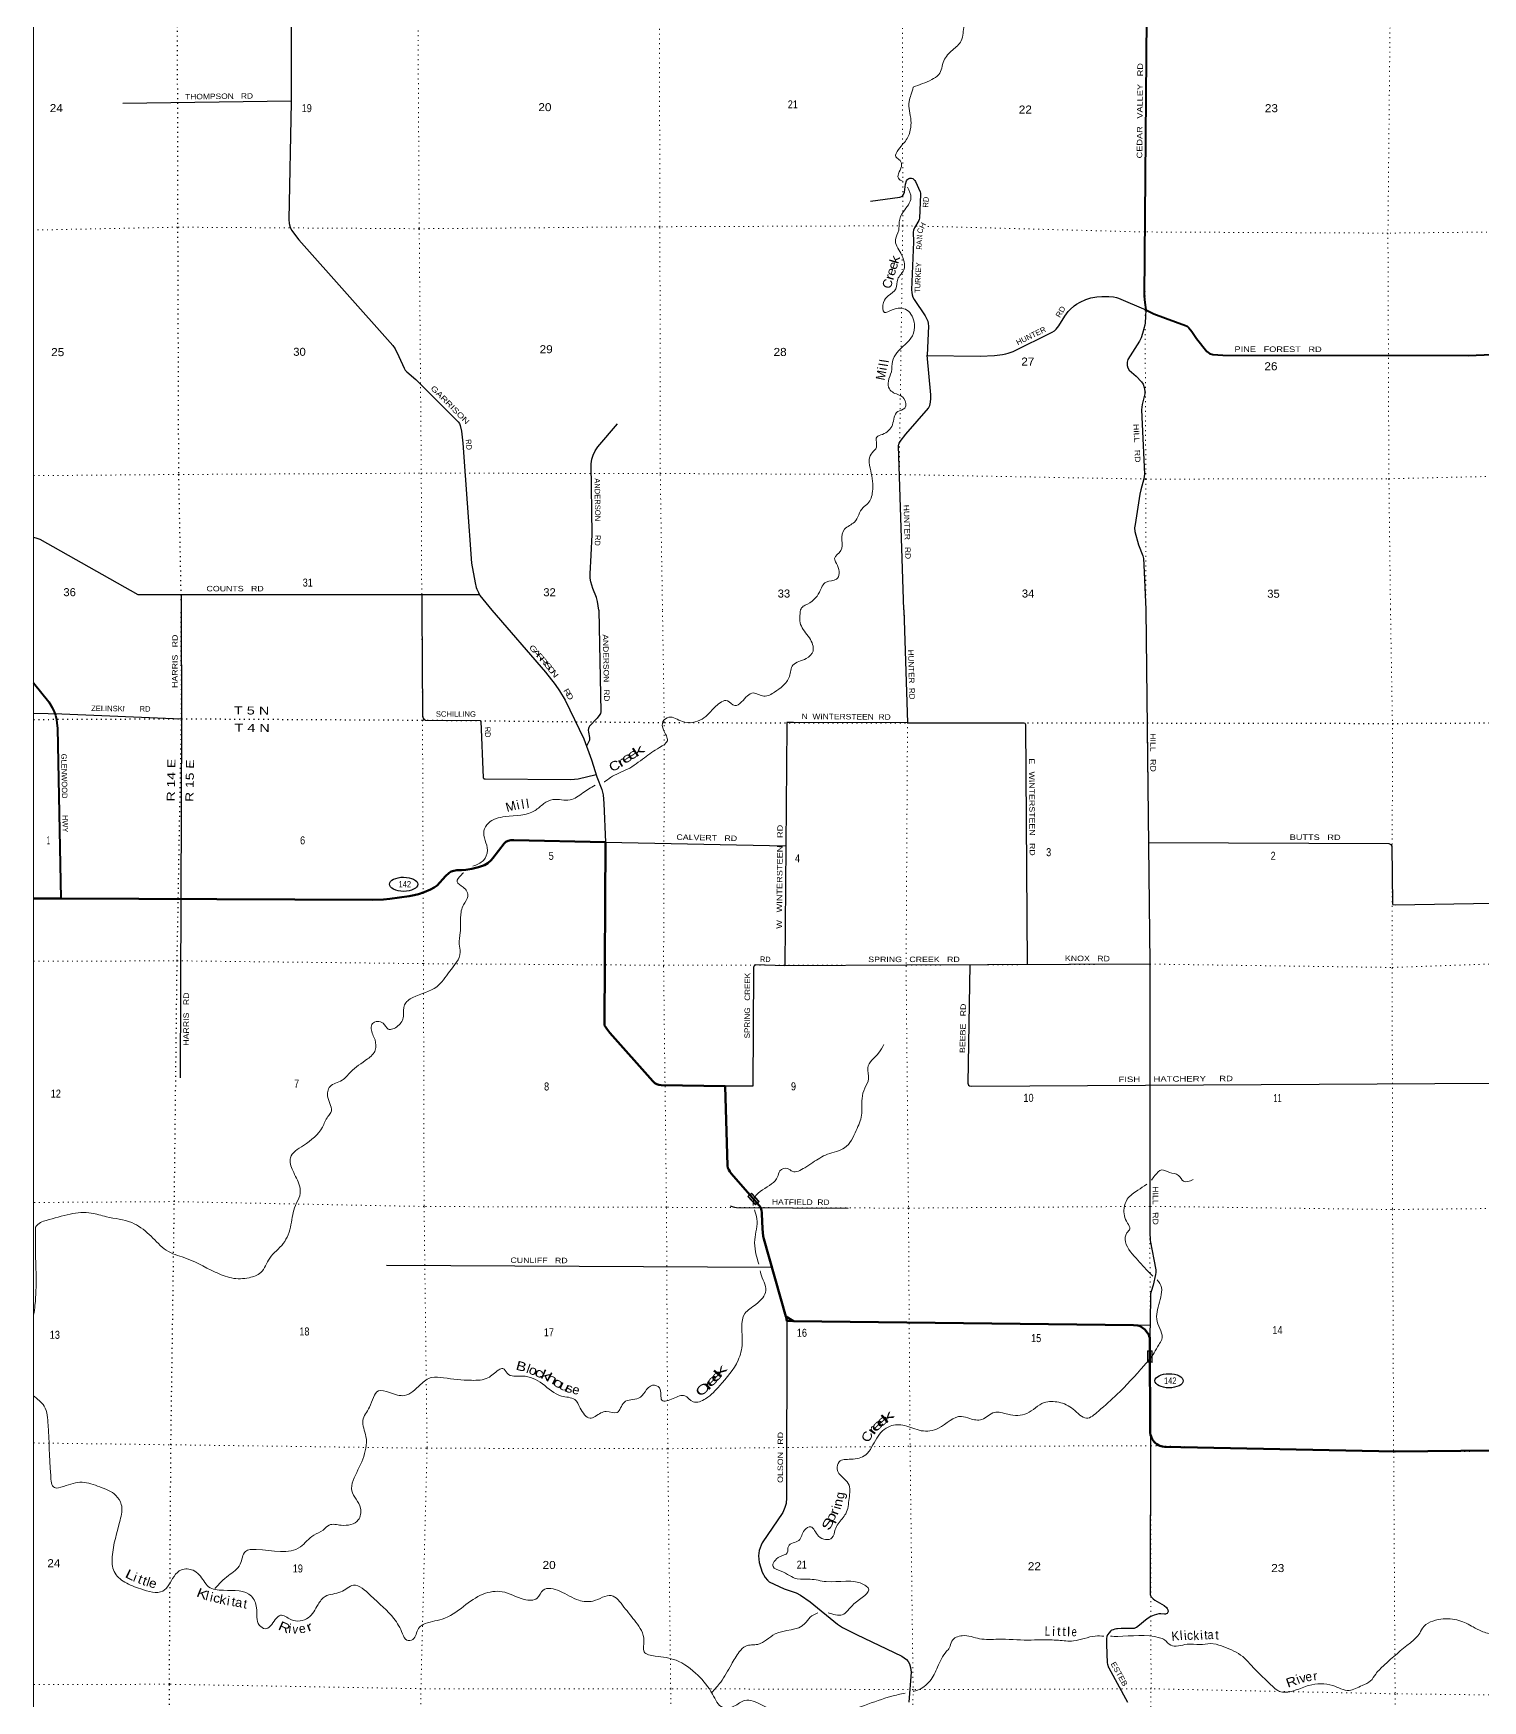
# Model space of a CAD drawing. Header units: feet. Extents: x -199 to 255675, y -686157 to -547785.
# Drawn here: x -6 to 31686, y -618702 to -582243 of the extents above; entities that cross this region are included whole.
import ezdxf
from ezdxf.enums import TextEntityAlignment as Align

# ---------------------------------------------------------------- set-up
doc = ezdxf.new("R2010")
doc.units = ezdxf.units.FT
doc.header["$LTSCALE"] = 70
doc.linetypes.add('DOTTED', pattern=[1.5, 0.3, -1.2])
for name, color, linetype, lineweight in [('17', 7, 'Continuous', 25), ('23', 7, 'Continuous', 70), ('26', 7, 'Continuous', 40), ('29', 7, 'Continuous', 25), ('39', 7, 'Continuous', 13), ('4', 7, 'Continuous', 13), ('59', 7, 'Continuous', 13), ('6', 7, 'DOTTED', 25), ('7', 7, 'DOTTED', 13)]:
    doc.layers.add(name, color=color, linetype=linetype, lineweight=lineweight)
for name, color, linetype in [('27', 7, 'Continuous'), ('30', 7, 'Continuous'), ('41', 7, 'Continuous')]:
    doc.layers.add(name, color=color, linetype=linetype)

msp = doc.modelspace()

# ---------------------------------------------------------------- linework, layer by layer
at = {"layer": '17'}
for centre in [(8091.08, -600849.64), (24828.94, -611706.62)]:
    msp.add_ellipse(centre, major_axis=(309.24, -1), ratio=0.500121, dxfattribs=at)
at = {"layer": '23'}
for p, q in [((0, -601159.29), (591.39, -601161.99)), ((16452.19, -610300.97), (16613.27, -610402.4))]:
    msp.add_line(p, q, dxfattribs=at)
for points in [[(591.39, -601161.99), (7420.23, -601193.12), (7653.46, -601182.74), (7787.2, -601169.84), (8210.36, -601110.58), (8318.06, -601090.07), (8415.76, -601065.63), (8540.95, -601019.8), (8679.76, -600961.15), (8757.73, -600923.05), (8824.25, -600875.21), (9006.99, -600675.01), (9086.46, -600600.23), (9132.27, -600570.69), (9185.61, -600553.03), (9253.38, -600543.2), (9358.07, -600539.37), (9447.77, -600532), (9580.08, -600511.63), (9727.1, -600473.97), (9855.89, -600431.17), (9896.6, -600410.81), (9929.17, -600390.44), (10004.48, -600323.23), (10041.12, -600280.45), (10289.23, -599959.66), (10326.1, -599921.98), (10375.53, -599897.66), (10433.98, -599885.32), (10503.88, -599881.89), (12506.94, -599926.36)], [(12506.94, -599926.36), (12483.52, -603892.1), (12485.8, -603934.42), (12502.08, -603964.97), (12533.49, -604008.56), (12601.54, -604100.98), (13542.52, -605156.15), (13586, -605198.24), (13628.64, -605224.54), (13673.53, -605238.98), (13722.86, -605244.81), (15120.4, -605265.89), (15176.19, -607009.2), (15182.88, -607052.73), (15199.16, -607093.46), (15223.59, -607134.2), (15254.16, -607177.87), (15870.78, -607879.29), (15887.04, -607903.17), (15900.4, -607927.52), (15910.74, -607952.57), (15918.77, -607983.7), (15923.58, -608027.68), (15926.69, -608055.94), (15938.27, -608386.95), (15954.1, -608541.44), (15967.58, -608601.69), (16452.19, -610300.97)], [(16452.19, -610300.97), (16456.99, -610317.81), (16471.88, -610398.63), (16613.27, -610402.4)], [(16613.27, -610402.4), (24048.14, -610488.75), (24144.38, -610494.97), (24199.79, -610513.7), (24248.65, -610546.29), (24295.46, -610589.06), (24352.46, -610654.24), (24385.03, -610703.12), (24397.24, -610729.6), (24406.68, -610768.35), (24408.6, -610830.54), (24417.91, -612844.55), (24423.58, -612890.48)], [(24423.58, -612890.48), (24434.43, -612927.05), (24441.27, -612947.61), (24459.33, -612981.27), (24504.11, -613040.33), (24528.35, -613066.07), (24559.07, -613091.25), (24598.79, -613115.01), (24630.06, -613129.86), (24657.49, -613139.49), (24685.28, -613146.25), (24730.29, -613152.14), (29769.54, -613255.25), (31922.49, -613234.16)]]:
    msp.add_lwpolyline(points, dxfattribs=at)
at = {"layer": '26'}
for points in [[(22448.97, -575611.82), (22433.07, -575687.98), (22432.44, -575699.97), (22433.95, -575712.29), (22437.19, -575720.3), (22443.46, -575733.06), (22457.51, -575749.28), (22472.35, -575760.59), (22487.77, -575768.75), (22510.9, -575777.18), (22526.24, -575781.29), (22545.49, -575784.1), (22588.31, -575785.96), (24385.9, -575800.37), (24286.19, -587990.72), (24296.71, -588125.14), (24318.93, -588289.77)], [(24320.93, -588289.79), (24493.62, -588373.85), (24749.79, -588473.06), (25190.96, -588630.42), (25226.2, -588648.63), (25260.7, -588683.14), (25325.78, -588762.24), (25430.31, -588913.77), (25651.58, -589200.92), (25710.47, -589243.38), (25789.16, -589264.63), (26007.48, -589277.13), (31376.25, -589288), (31889.51, -589262.57)], [(0, -596446.77), (333.06, -596862.06), (404.5, -596981.32), (450.54, -597080.19), (478.85, -597153.62), (498.42, -597247.6), (510.16, -597329.83), (522.73, -597434.91), (591.39, -601161.99)]]:
    msp.add_lwpolyline(points, dxfattribs=at)
at = {"layer": '29'}
for p, q in [((5634.01, -583726.01), (1953.35, -583774.97)), ((3226.67, -594514.55), (3225.78, -594856.43)), ((8490.57, -594514.72), (8487.67, -594855.1)), ((12506.94, -599926.36), (16449.09, -600011.97)), ((16145.88, -609226.89), (7717.5, -609188.55)), ((24412.21, -610492.57), (24144.38, -610494.97))]:
    msp.add_line(p, q, dxfattribs=at)
for points in [[(5624.96, -576245.54), (5634.04, -583749.5), (5578.12, -586313.35), (5586.05, -586397.28), (5609.96, -586477.98), (5640.65, -586546.77), (5797.71, -586755.86), (7858.3, -589066.88), (7905.3, -589138.5), (7987.38, -589307.96), (8101.66, -589563.34), (8128.2, -589608.47), (8158.87, -589644.7), (8357.92, -589811.78), (9283.22, -590737.12), (9310.35, -590771.46), (9330.25, -590816.59), (9358.04, -590938.44), (9382.92, -591203.74), (9575.49, -593824.94), (9655.02, -594255.7), (9679.18, -594358.64), (9694.44, -594398.48), (9726.28, -594470.17), (9760.16, -594532.75), (10017.37, -594854.49)], [(18302.41, -585912.93), (18939.83, -585823.46), (18965.89, -585818.26), (18977.83, -585811.62), (18989.77, -585803.65), (19007.02, -585787.72), (19024.27, -585765.15), (19041.77, -585717.45), (19065.3, -585543.8), (19087.95, -585465.12), (19102.55, -585443.88), (19115.82, -585430.6), (19137.04, -585417.32), (19159.14, -585409.88), (19179.5, -585406.7), (19195.42, -585409.36), (19223.28, -585419.98), (19249.82, -585438.56), (19267.58, -585457.48), (19284.32, -585481.05), (19384.65, -585706.57), (19394.44, -585737.27), (19396.42, -585767.81), (19370.38, -586281.23), (19367.23, -586314.77), (19359.27, -586336.01), (19263.74, -586495.33), (19242.85, -586544.93), (19234.56, -586590.91), (19241.63, -586800.32), (19196.74, -587849.92), (19202.71, -587907.87), (19210.67, -587958.32), (19229.25, -588011.42), (19253.55, -588063.26), (19497.29, -588419.76), (19526.44, -588476.08), (19550.33, -588537.15), (19563.59, -588590.25), (19566.17, -588647.04), (19541.93, -589281.87)], [(19028.2, -594848.85), (18910.57, -591265.19), (18919.65, -591227.86), (18928.3, -591207.1), (18949.72, -591169.41), (19069.76, -591008.41), (19565.12, -590438.74), (19584.51, -590406.87), (19596.61, -590379.18), (19610.68, -590306.96), (19619.09, -590226.92), (19618.43, -590150.7), (19541.93, -589281.87), (19539.88, -589285.86), (20700.14, -589301.04), (21010.22, -589284.82), (21185.53, -589266.46), (21257.49, -589251.94), (21312.82, -589238.1), (21354.32, -589224.26), (21416.79, -589196.92), (22273.24, -588777.68), (22323.52, -588745.85), (22356.37, -588714.71), (22389.22, -588678.37), (22421.11, -588637.04), (22547.67, -588430.01), (22623.53, -588326.27), (22665.03, -588281.28), (22752.66, -588199.81), (22803.36, -588167.09), (22882.9, -588122.1), (23006.7, -588064.39), (23121.53, -588028.67), (23245.86, -588004.96), (23356.69, -587994.06), (23514.05, -587997.52), (23610.88, -588004.45), (23680.05, -588018.29), (23722.52, -588034.43), (24318.93, -588289.77), (24320.93, -588289.79)], [(24320.93, -588289.79), (24302.77, -588579.59), (24284.19, -588675.17), (24249.12, -588804.32), (24215.2, -588903.52), (24179.46, -588974.09), (23928.03, -589377.79), (23910.04, -589434.55), (23910.04, -589503.59), (23925.96, -589559.35), (23956.81, -589607.16), (24109.62, -589740.44), (24226.3, -589859.84), (24258.99, -589912.49), (24282.88, -589989.49), (24296.14, -590063.84), (24297.48, -590124.91), (24293.39, -590154.96), (24239.1, -590358.56), (24232.46, -590416.98), (24228.2, -590474.36), (24289.53, -591882.65), (24276.95, -591980.62), (24209.92, -592225.17), (24189.76, -592320.04), (24083.88, -592981.9), (24075.92, -593058.9), (24081.97, -593132.37), (24157.07, -593425.47), (24256.08, -593668.63), (24270.95, -593725.36), (24274.73, -593862.11), (24321.85, -594843.9)], [(12358.41, -594853.36), (12333.41, -594665.65), (12311.57, -594579.04), (12229.31, -594382.55), (12184.2, -594233.86), (12170.93, -594156.86), (12167.11, -594061.54), (12189.91, -593650.47), (12214.6, -593201.48), (12191.79, -591657.25), (12206.76, -591552.09), (12233.31, -591465.6), (12281.06, -591368.88), (12337.04, -591287.75), (12764.63, -590783.83)], [(0, -593258.87), (69.99, -593278.01), (138.98, -593304.56), (2278.18, -594514.52), (9750.42, -594514.76)], [(3225.78, -594856.43), (3233.5, -597230.87), (3201.72, -605084.42)], [(8487.67, -594855.1), (8502.61, -597144.51), (8509.46, -597203.9), (8516.89, -597219.31), (8530.01, -597235.87), (8546, -597249), (8566.54, -597258.71), (9765.15, -597267.85), (9781.13, -597283.84), (9830.76, -598519.28), (9835.74, -598531.25), (9840.61, -598537.05), (9849.7, -598541.22), (9871.62, -598546.2), (11730.57, -598560.31), (11830.87, -598554.18), (11911.19, -598542.16), (12299.55, -598448.6)], [(10017.37, -594854.49), (11195.66, -596208.46), (11403.35, -596482.04), (11503.01, -596621.64), (11621.76, -596820.38), (12033.51, -597671.12), (12201.46, -598130.63), (12316.59, -598503.86), (12424.97, -598776.75), (12457.72, -598895.23), (12471.33, -599081.78), (12506.94, -599926.36)], [(12358.41, -594853.36), (12402.81, -597076.92), (12393.95, -597114.25), (12381.99, -597140.18), (12323.46, -597215.43), (12158.75, -597393.46), (12140.82, -597421.38), (12130.31, -597446.31), (12128.86, -597481.21), (12132.89, -597526.58), (12156.76, -597642.76), (12156.76, -597668.68), (12152.17, -597695.15), (12090.72, -597827.66)], [(19028.2, -594848.85), (19109.33, -597321.36), (16614.1, -597311.41), (16474, -597311.22), (16470.25, -597381.88), (16428.02, -602631.86), (15787.27, -602614.38), (15766.65, -602622.07), (15749.38, -602646.65), (15743.17, -602669.06), (15739.88, -602734.95), (15728.49, -605262.32), (15120.4, -605265.89)], [(24321.85, -594843.9), (24409.87, -602571.62), (24405.3, -607877.47), (24405.3, -608270.33), (24405.3, -608457.62), (24418.49, -608637.41), (24537.25, -609280), (24537.25, -609339.83), (24534.24, -609379.91), (24479.71, -609618.76), (24438.48, -609751.23), (24425.63, -609802.53), (24419.55, -609911.79), (24408.7, -610769.82)], [(0, -597107.96), (319.22, -597114.29), (618.52, -597124.19), (3233.5, -597230.87)], [(19109.33, -597321.36), (21623.32, -597318.27), (21655.29, -597318.27), (21678.12, -597329.69), (21691, -597357.55), (21726.79, -602612.07)], [(24379.84, -599935.52), (29637.72, -599958.24), (29675.58, -599982.17), (29697.52, -600018.07), (29715.44, -601274.53), (29725.42, -601290.49), (29773.26, -601298.46), (31915.73, -601265.57)], [(24408.93, -602595.65), (19089.03, -602621.84), (16428.02, -602631.86)], [(20474.97, -602615.02), (20425.36, -605199.49), (20441.98, -605243.48), (20465.23, -605255.33), (20513.06, -605263.31), (31911.43, -605198.69)], [(15234.61, -607878.94), (15293.74, -607904.22), (15373.44, -607915.01), (17811.62, -607932.01)], [(16471.88, -610398.63), (16465, -614269.99), (16452.47, -614388.63), (16429.12, -614481.4), (16381.59, -614587.34), (15932.82, -615251.24), (15910.89, -615303.09), (15865.36, -615418.42), (15851.1, -615538.43), (15863.19, -615677.31), (15933.02, -615894.02), (15996.6, -616009.12), (16044.44, -616068.95), (16087.16, -616106.69), (16413.55, -616253.05), (16674.28, -616344.18), (16770.02, -616393.37), (16979.92, -616539.79), (17581.18, -617026.26), (17686.83, -617101.41), (17995.21, -617257.81), (18988.37, -617732.28), (19084.04, -617800.09), (19123.9, -617847.96), (19151.81, -617895.82), (19175.72, -617975.6), (19185.98, -618082.13), (19137.86, -618737.46)], [(24423.58, -612890.48), (24419.11, -616380.72), (24422.22, -616402.89), (24428.09, -616417.58), (24435.92, -616432.26), (24449.55, -616446.78), (24479.95, -616475.33), (24518, -616502.64), (24723.09, -616624.09), (24770.52, -616663.3), (24790.09, -616689.73), (24799.77, -616716.02), (24806.73, -616752.39), (24804.78, -616770.01), (24796.15, -616784.24), (24784.23, -616795.47), (24768.58, -616803.3), (24751.95, -616807.21), (24728.17, -616808.61), (24647.97, -616800.95), (24629.65, -616801.34), (24602.25, -616806.23), (24503.89, -616833.68), (24432.02, -616863.01), (24414.89, -616870.36), (24385.05, -616887.49), (24350.05, -616910.59), (24144.65, -617080.01), (24116.98, -617099.93), (24095.46, -617111.68), (24066.11, -617121.47), (24034.7, -617124.63), (23780.21, -617121.75), (23702.16, -617129.32), (23677.7, -617133.23), (23642.48, -617140.09), (23604.32, -617150.85), (23578.06, -617160.76), (23562.25, -617169.46), (23546.6, -617183.16), (23516.28, -617219.21), (23484.96, -617264.42), (23470.28, -617297.7), (23460.89, -617341.82), (23457.65, -617474.23), (23473.98, -617871.33), (23479.1, -617900.76), (23486.92, -617927.19), (23497.68, -617959.5), (23508.69, -617983.51), (23919.8, -618733.9)]]:
    msp.add_lwpolyline(points, dxfattribs=at)
at = {"layer": '39'}
msp.add_line((25735.9, -617451.81), (25861.48, -617465.52), dxfattribs=at)
for points in [[(22276.51, -574232.45), (22268.63, -574251.62), (22101.03, -574601.19), (22033.97, -574994.6), (22063.27, -575375.67), (22039.67, -575536.24), (21947.79, -575697.01), (21990.81, -575969.71), (21783.18, -576363.54), (21742.25, -576760.88), (21821.06, -576921.13), (21952.37, -577171.49), (22159.06, -577766.68), (22190.33, -578137.72), (22126.82, -578380.65), (22117.89, -578735.77), (22141.02, -579070.72), (21980.94, -579255.77), (22026.06, -579560.56), (21926.07, -579695.28), (21862.69, -579976.33), (21823.2, -580195.12), (21589.21, -580506.78), (21368.99, -580724.11), (21066.5, -580965.77), (20864.45, -581215.14), (20694.25, -581374.15), (20622.65, -581599.05), (20498.96, -581862.23), (20357.04, -582073.31), (20283.77, -582406.55), (20093.62, -582607.74), (19903.57, -582843.03), (19792.05, -583144.29), (19637.76, -583253.09), (19236.64, -583418.82)], [(19236.64, -583418.82), (19184.96, -583591.5), (19143.22, -583730.05), (19184.68, -584149.21), (19101.55, -584538.65), (18913.53, -584779.96), (18853.79, -584942.63), (18922.24, -584998.6), (18978.82, -585110.77), (18909.46, -585409.89), (19014.63, -585484.66)], [(19107.43, -585603.8), (19183.9, -585836.36), (19022.19, -586141.78), (18926.49, -586364.75), (18917.02, -586549.35), (18845.35, -586752.18), (18960.75, -587052.75), (19028.15, -587413.65), (18896.24, -587618.67), (18854.72, -587829.44), (18688.51, -587980.41), (18586.55, -588125.16), (18603.29, -588343.78), (18773.82, -588291.1), (19097.15, -588294.12), (19258.76, -588600.57), (19215.37, -588855.48), (18875.14, -589229.66), (18783.34, -589416.5), (18755.93, -589641.27), (18690.31, -589850.11), (18712.91, -590016.55), (18805.55, -590100.53), (19030.85, -590224.22), (19049.59, -590436.81), (18895.19, -590513.51), (18779.61, -590800.74), (18561.38, -591012.05), (18437.05, -591070.61), (18429.7, -591291.3), (18335.69, -591411.96), (18271.9, -591562.61), (18304.8, -591809.26), (18344.36, -592262.53), (18244.76, -592521.62), (18138.6, -592610.21), (17946.81, -592931.78), (17734.41, -593082.88), (17674.93, -593327.81), (17653.54, -593554.57), (17513.49, -593723.51), (17578.25, -593881.8), (17557.08, -594178.77), (17330.35, -594241.65), (17184.43, -594458.76), (17064.46, -594625.63), (16870.04, -594748.6), (16827.94, -594770.79), (16768.08, -594851.62)], [(16768.08, -594851.62), (16772.77, -595165.95), (16964.14, -595464.41), (17043.17, -595749.06), (16895.24, -595915.82), (16602.85, -596058.81), (16525.34, -596305.66), (16385.55, -596512.53), (16203.43, -596647.27), (15969.03, -596733.99), (15736.2, -596666.26), (15482.07, -596863.33), (15333.89, -596943.85), (15171.14, -596837.88), (14916.79, -596958.73), (14616.76, -597236.11), (14187.74, -597293.13), (13892.65, -597195.45), (13762.57, -597289.97), (13773.12, -597474.47), (13858.03, -597710.97), (13685.98, -597857.73), (13355.71, -598083.03), (12985.41, -598334.48), (12614.91, -598515.73), (12480.8, -598606.25), (12473.2, -598610.2)], [(12275.85, -598682.11), (12010.22, -598853.89), (11729.88, -599004.88), (11354.84, -598999.62), (11156.54, -599086.26), (10966.45, -599237.07), (10309.03, -599370.76), (9944.43, -599511.89), (9846.64, -599680.56), (9922.06, -600105.61), (9834.46, -600328.41), (9605.22, -600453.32)], [(9404.08, -600596.18), (9340.04, -600656.33), (9260.22, -600796.88), (9392.91, -600910.94), (9495.78, -601117.32), (9400.03, -601298.02), (9336.64, -601570.92), (9329.58, -601907.88), (9308.24, -602160.64), (9326.79, -602335.09), (9095.37, -602760.76), (8817.55, -603090.24), (8290.78, -603325.96), (8108.74, -603488.79), (8087.39, -603737.53), (7965.66, -603948.37), (7755.27, -604014.98), (7642.6, -603888.85), (7409.98, -603895.33), (7382.23, -604007.71), (7465.16, -604254.24), (7471.81, -604474.85), (7299.89, -604669.74), (6931.7, -604957.29), (6743.7, -605136.17), (6483.37, -605271.07), (6433.92, -605511.85), (6501.04, -605838.64), (6435.12, -605931.03), (6315.44, -606157.91), (5901.45, -606559.88), (5615.44, -606831.21), (5666.38, -607111.91), (5815.74, -607444.55), (5820.36, -607659.14), (5724.71, -607871.93), (5627.64, -608293.32), (5458.36, -608706.82), (5164.47, -609026.32), (4964.81, -609339.6), (4714.45, -609452.42), (4329.41, -609459.21), (3970.05, -609329.56), (3247.12, -608998.07), (3044.37, -608928.28), (2857.54, -608818.34), (2525.74, -608508.13), (2143.95, -608248.16), (1592.08, -608120.91), (1260.93, -608039.34), (799.73, -608060.32), (276.7, -608201.77), (152.48, -608246.14), (40.47, -608348.65)], [(15734.94, -607875.47), (15732.8, -607854.95), (15773.9, -607688.21), (16137.95, -607403.78), (16269.87, -607249.08), (16319.63, -607116.6), (16487.96, -607068.13), (16588.4, -607126.09), (16860.92, -607047.32), (17041.09, -606932.64), (17359.45, -606753.5), (17734.07, -606612.35), (17989.69, -606230.76), (18105.06, -605899.59), (18116.05, -605536.55), (18175.56, -605307.78), (18259.21, -605103.04), (18238.47, -604864.4), (18478.2, -604541.01), (18591.98, -604352.25)], [(24444.56, -607321.45), (24518.43, -607220.49), (24668.49, -607095.84), (24835.1, -607149.66), (25037.84, -607215.44), (25142.5, -607343.59), (25358.99, -607307.05)], [(24475.96, -609419.42), (24440.39, -609384.76), (24148.7, -609072.46), (23876.8, -608665.85), (23904.33, -608475.26), (23972.24, -608380.86), (23919.76, -608260.62), (23844.61, -607931.85), (23914.25, -607739.16), (24146.32, -607540.14), (24339.58, -607409.93)], [(15855.89, -609157.13), (15768.41, -608619.95), (15817.25, -608166.57), (15760.6, -607968.63)], [(40.47, -608348.65), (39.03, -608789.25), (29.9, -610050.08), (0.74, -610271.97)], [(3961.44, -616250.06), (4259.79, -615965.72), (4517.8, -615720.51), (4631.31, -615439.49), (4867.83, -615394.89), (5834.33, -615340.8), (6126.39, -615081.49), (6328.63, -614970.77), (6464.69, -614862.19), (6727.42, -614865.68), (7100.12, -614750.6), (7149.52, -614493.78), (6959.91, -614113.09), (7092.97, -613655.53), (7264.08, -613179.84), (7267.37, -612925.12), (7198.17, -612572.26), (7345.75, -612283.15), (7543.28, -611929.75), (7780.03, -611963.37), (8113.13, -612028.89), (8457.4, -611791.53), (8705.63, -611634.59), (8964.36, -611642.1), (9572.19, -611697.04), (9935.02, -611642.16), (10173.18, -611469.19), (10261.34, -611438.93), (10353.89, -611541.03), (10686.98, -611604.54), (11126.67, -611774.14), (11540.57, -612040.07), (11831.59, -612117.7), (11952.45, -612303.99), (12167.67, -612524.18), (12401.99, -612411.39), (12520.22, -612377.06), (12758.93, -612398.64), (12910.73, -612179.72), (13227.34, -612088.83), (13369.32, -611946.14), (13535.37, -611805.41), (13683.95, -611863.28), (13738.86, -612131.93), (13981.42, -612095.34), (14239.96, -612034.65), (14420.83, -612164.65), (14695.4, -612099.92), (15003.42, -611812.49), (15404.94, -611258.13), (15496.13, -610884.89), (15552.43, -610236.95), (15794.52, -610035.9), (16014.25, -609730.59), (15898.9, -609365.79), (15885.69, -609302.08)], [(17372.63, -616779.9), (17681.07, -616823.28), (17935.1, -616588.11), (18246.95, -616236.5), (18174.58, -616176.47), (17330.04, -616097.94), (16982.94, -616046.49), (16698.14, -616039.04), (16344.68, -615869.27), (16169.92, -615771.34), (16313.7, -615554.44), (16479.91, -615467.86), (16503.57, -615327.42), (16733.83, -615196.59), (16855.52, -614971.71), (16991.7, -614901.24), (17164.76, -615107.47), (17457.66, -615142.99), (17529.35, -614962.33), (17591.15, -614833.85), (17758.98, -614612.89), (17832.24, -614283.81), (17815.25, -613954.92), (17571.69, -613642.52), (17613.34, -613477.97), (17873.9, -613423.3), (18194.5, -613326.38), (18436.12, -612960.87), (18728.18, -612699.55), (19045, -612684.87), (19408.33, -612798.46), (19789.21, -612741.54), (20289.85, -612485.82), (20472.49, -612533.59), (20735.27, -612553.12), (21007.57, -612398.13), (21306.51, -612439.65), (21719.59, -612420.77), (22099.96, -612185.35), (22416.81, -612176.69), (22734.11, -612328.48), (23021.47, -612526.47), (23283.74, -612371.5), (23689.82, -612007.66), (24283.64, -611372.68), (24503.45, -611095.46), (24603.23, -610920.77), (24669.08, -610806.31), (24569.67, -610409.39), (24620.61, -609986.09), (24629.46, -609576.92), (24564.93, -609499.09)], [(-6.04, -612035.22), (228.15, -612261.33), (317.57, -612674.31), (372.87, -613775.31), (455.86, -614043.9), (652.33, -614017.44), (1063.19, -613924.35), (1448.54, -614027.87), (1798.03, -614213.7), (1916.92, -614410.01), (1891.83, -614753.03), (1719.65, -615557.65), (1760.68, -615878.47), (1993.98, -616110.66), (2341.36, -616258.38), (2824.82, -616305.55), (3070.58, -615984.15), (3232.61, -615841.42), (3485.34, -615850.94), (3722.66, -616085.13), (3825.29, -616209.28), (4150.41, -616288.85), (4762.46, -616417.99), (4875.5, -616672.48), (4938.76, -617055.44), (5063.32, -617129.4), (5283.35, -616930.39), (5395.38, -616833.9), (5626.29, -616929.71), (6005.21, -616888.83), (6220.98, -616599.58), (6376.9, -616422.77), (6717.56, -616323.81), (6991.9, -616178.85), (7369.57, -616402.73), (7878.41, -616907.14), (8067.87, -617237.69), (8162.54, -617381.91), (8290.85, -617365.61), (8418.5, -617120.66), (8516.53, -617038.23), (8931.34, -616923.07), (9401.83, -616641.34), (9832.24, -616371.72), (10247.23, -616318.74), (10727.03, -616488.25), (11009.72, -616459.61), (11143.59, -616284.85), (11504.65, -616308.19), (11924.37, -616505.91), (12231.26, -616523.34), (12632.02, -616404.2), (12909.49, -616654.36), (13169.15, -616984.77), (13346.79, -617387.55), (13351.5, -617634.24), (13590.42, -617726.02), (14047.94, -617817.36), (14526.19, -618147.34), (14846.26, -618561.87), (15069.69, -618850.23), (15312.29, -618825.68), (15552.57, -618694.83), (15919.87, -618794.37), (16450.16, -619088.14), (17093.09, -619496.01), (17357.83, -619501.49), (17695.54, -619073.61), (18168.07, -618805.91), (18763.13, -618606.15), (19054.74, -618538.13)], [(14824.06, -618531.03), (15023.99, -618296.76), (15257.53, -617911.21), (15431.21, -617634.08), (15573.24, -617507.43), (15833.85, -617470.81), (16216.25, -617243.4), (16867.39, -617017.46), (16983.31, -616876.83), (17144.94, -616779.66)], [(23545.01, -617293.34), (23704.96, -617296.57), (24621.55, -617324.81), (24729.99, -617374.74), (24864.69, -617488.79), (25221.62, -617470.02), (25506.41, -617475.47), (25735.9, -617451.81)], [(25861.48, -617465.52), (26084.2, -617546.51), (26481.95, -617776.37), (26630.81, -617936.52), (27027.01, -618324.82), (27270.2, -618506.85), (27588.98, -618474.12), (27887.5, -618369.23), (28406.93, -618372.2), (28764.22, -618477.78), (29050.7, -618370.9), (29236.91, -618268.24), (29346.8, -618121.61), (29534.75, -617922.67), (30104.92, -617436.16), (30288.92, -617257.28), (30368.74, -617118.73), (30773.28, -616919.36), (31168.44, -616946.65), (31481.71, -617090.42), (31658.46, -617180.32), (31927.27, -617266.5)], [(19234.18, -618497.93), (19328.3, -618470.64), (19598.48, -618275.55), (19768.06, -617966.34), (19963.62, -617622.98), (20023.58, -617550.65), (20079.3, -617398.11), (20305.58, -617281.33), (20686.82, -617348.75), (21091.96, -617357.97), (21739.79, -617376.73), (22038.6, -617372.12), (22409.64, -617381.4), (22738.59, -617394.78), (23213.59, -617289.53), (23402.35, -617290.97)]]:
    msp.add_spline(points, degree=3, dxfattribs=at)
at = {"layer": '4'}
msp.add_lwpolyline([(0, -686157.2), (0, -549186.32), (31834.35, -549164.42), (63668.65, -549098.74), (95502.83, -548989.27), (127336.83, -548836), (159170.58, -548638.96), (191004.04, -548398.11), (222837.13, -548113.49), (254669.81, -547785.08), (255674.76, -639106.77), (223716.47, -639436.48), (224155.96, -685078.02), (192134.46, -685364.33), (160112.61, -685606.59), (128090.45, -685804.81), (96068.05, -685958.97), (64045.47, -686069.09), (32022.77, -686135.17)], close=True, dxfattribs=at)
msp.add_lwpolyline([(0, -686157.2), (0, -549186.32), (31834.35, -549164.42), (63668.65, -549098.74), (95502.83, -548989.27), (127336.83, -548836), (159170.58, -548638.96), (191004.04, -548398.11), (222837.13, -548113.49), (254669.81, -547785.08), (255674.76, -639106.77), (223716.47, -639436.48), (224155.96, -685078.02), (192134.46, -685364.33), (160112.61, -685606.59), (128090.45, -685804.81), (96068.05, -685958.97), (64045.47, -686069.09), (32022.77, -686135.17)], close=True, dxfattribs=at)
msp.add_lwpolyline([(0, -638611.43), (0, -636709.31), (0, -634807.16), (0, -632904.98), (0, -631002.78), (0, -629100.57), (0, -627198.33), (0, -625296.06), (0, -623393.77), (0, -621491.46), (0, -619589.13), (0, -617686.76), (0, -615784.39), (0, -613881.98), (0, -611979.56), (0, -610077.1), (0, -608174.63), (0, -606272.13), (0, -604369.61), (0, -602467.07), (0, -600564.5), (0, -598661.91), (0, -596759.29), (0, -594856.67)], dxfattribs=at)
msp.add_lwpolyline([(0, -638611.43), (0, -636709.31), (0, -634807.16), (0, -632904.98), (0, -631002.78), (0, -629100.57), (0, -627198.33), (0, -625296.06), (0, -623393.77), (0, -621491.46), (0, -619589.13), (0, -617686.76), (0, -615784.39), (0, -613881.98), (0, -611979.56), (0, -610077.1), (0, -608174.63), (0, -606272.13), (0, -604369.61), (0, -602467.07), (0, -600564.5), (0, -598661.91), (0, -596759.29), (0, -594856.67)], dxfattribs=at)
at = {"layer": '59'}
for points in [[(15695.01, -607603.44), (15863.04, -607788.55), (15785.29, -607859.12), (15617.26, -607674.01)], [(15628.56, -607674.55), (15694.46, -607614.73), (15851.73, -607788), (15785.83, -607847.81)], [(24462.73, -611053.76), (24461.85, -611303.76), (24356.85, -611303.39), (24357.73, -611053.39)], [(24365.69, -611061.41), (24454.7, -611061.72), (24453.88, -611295.73), (24364.87, -611295.42)]]:
    msp.add_lwpolyline(points, close=True, dxfattribs=at)
at = {"layer": '6'}
for points in [[(3587.81, -549186.03), (3488.99, -549320.59), (3714.04, -554535.82), (3423.17, -559810.81), (3164.31, -565045.58), (3154.88, -570411.99), (3137.41, -575780.43), (3137.99, -581138.78), (3148.56, -586481.06), (3167.37, -591889.51), (3225.78, -594856.43)], [(3010.12, -640513.33), (2983.37, -639470.64), (2982.29, -634185.72), (2986.74, -628830.51), (2988.15, -623619.88), (2969.03, -618343.01), (3002.18, -613106.16), (3077.2, -607789), (3138.34, -602524.01), (3233.5, -597230.87), (3225.78, -594856.43)], [(0, -597244.65), (3233.5, -597230.87), (8504.05, -597260.41), (13794.72, -597313.98), (19109.33, -597321.36), (24351.72, -597322.88), (29712.46, -597332.18), (31900.6, -597320.42)]]:
    msp.add_lwpolyline(points, dxfattribs=at)
at = {"layer": '7'}
for points in [[(8747.1, -549184.65), (8718.39, -549350.79), (8694.21, -554496.57), (8658.53, -559820.93), (8351.57, -565083.93), (8386.27, -570436.16), (8433.06, -575804.41), (8399.4, -581128.76), (8432.2, -586515.11), (8476.92, -591861.29), (8487.67, -594855.1)], [(13751.55, -594852.57), (13702.22, -591867.43), (13695.5, -586470.98), (13680.97, -581144.76), (13760.76, -575800.2), (13710.02, -570456.04), (13659.26, -565105.86), (13869.84, -559845.17), (13929.84, -554594.96), (13638.38, -549333.78), (13585.15, -549182.32)], [(18966.26, -549178.53), (18921.77, -549289.59), (19183.04, -554528.79), (19075.02, -559835.32), (18999.06, -565121.68), (19001.46, -570417.84), (19068.38, -575800.07), (18998.74, -581180.71), (19005.07, -586450.78), (18929.48, -591853.5), (19028.2, -594848.85)], [(24321.85, -594843.9), (24319.86, -591989.53), (24296.96, -586586.73), (24342.2, -581143.17), (24385.9, -575800.37), (24385.68, -570509.76), (24367.17, -565197.6), (24280.28, -559851.55), (24450.55, -554544.83), (24556.47, -549173.28)], [(29793.62, -549167.13), (29755.91, -549934.63), (29689.19, -554964.19), (29648.42, -559939.5), (29717.27, -565295.64), (29797.83, -570543.42), (29776.2, -575861.72), (29668.52, -581278.58), (29614.79, -586611.02), (29635.49, -591981.35), (29670.84, -594837.67)], [(19321.96, -586457.62), (19005.07, -586450.78), (13695.5, -586470.98), (8432.2, -586515.11), (3148.56, -586481.06), (0, -586544.43)], [(31885.82, -586585.84), (29614.79, -586611.02), (24295.86, -586585.63), (19531.4, -586462.14)], [(0, -591914.24), (3167.37, -591889.51), (8476.92, -591861.29), (13702.22, -591867.43), (18947.67, -591891.56), (24319.86, -591989.53), (29635.49, -591981.35), (31893.19, -591930.96)], [(8487.67, -594855.1), (8504.05, -597260.41), (8525.37, -602607.47), (8538.5, -607896.37), (8603.76, -613179.16), (8468.4, -618440.28), (8481.62, -623759.28), (8400.14, -628926.03), (8323.12, -634245.2), (8348.28, -639534.08), (8368.66, -640512.02)], [(13635.6, -640518.28), (13623.2, -639609.77), (13685.96, -634290.6), (13771.03, -628975.42), (13922.4, -623706.24), (13931.4, -618441.36), (13866.24, -613192.67), (13839.1, -607913.82), (13775.88, -602643.06), (13790.7, -597309.97), (13751.55, -594852.57)], [(19028.2, -594848.85), (19109.17, -597312.36), (19078.4, -602632.42), (19129.67, -607931.28), (19164.63, -613139.92), (19232, -618458.8), (19146.84, -623739.88), (19055.66, -629018.97), (19079.07, -634396.11), (19041.06, -639648.65), (19016.24, -640505.75)], [(24425.96, -640500.69), (24438.98, -639722.42), (24381.79, -634455.66), (24378.55, -629118.6), (24383.32, -623777.51), (24434.22, -618438.33), (24429.05, -613129.35), (24406.05, -607894.62), (24408.93, -602595.65), (24348.22, -597304.58), (24321.85, -594843.9)], [(29670.84, -594837.67), (29712.46, -597332.18), (29707.7, -602675.27), (29716.8, -607958.17), (29740.01, -613263.1), (29771.19, -618551.97), (29760.23, -623830.9), (29717.23, -629129.95), (29744.63, -634501.62), (29718.18, -639801.67), (29715.1, -640494.53)], [(0, -602534.64), (3138.34, -602524.01), (8521.29, -602585.41), (13775.82, -602621), (19082.38, -602618.37), (24408.93, -602595.65), (29709.69, -602669.25), (31907.85, -602591.3)], [(31966.93, -607939.62), (29694.76, -607962.23), (24410.05, -607892.6), (19129.67, -607931.28), (13839.1, -607913.82), (8538.5, -607896.37), (3077.2, -607789), (0, -607808.36)], [(0, -613067.16), (3002.18, -613106.16), (8589.73, -613181.19), (13866.24, -613192.67), (19164.63, -613139.92), (24429.05, -613129.35), (29707.92, -613261.16), (31976.1, -613246.58)], [(31930.98, -618577.17), (29771.19, -618551.97), (24438.24, -618442.34), (19232, -618458.8), (13931.4, -618441.36), (8468.4, -618440.28), (2969.03, -618343.01), (0, -618350.68)]]:
    msp.add_lwpolyline(points, dxfattribs=at)

# ---------------------------------------------------------------- texts
at = {"layer": '17', "width": 0.8}
for p in [(8117.13, -600917.95), (24854.99, -611774.93)]:
    msp.add_text('142', height=140, dxfattribs=at).set_placement(p, align=Align.CENTER)
at = {"layer": '27'}
for s, rotation, width, p in [('CEDAR   VALLEY   RD', 89.531, 1.25, (24240.84, -584977.3)), ('PINE   FOREST   RD', 359.877, 1.25, (26260.51, -589207.67)), ('GLENWOOD', 271.055, 0.9, (603.07, -597995.5)), ('HWY', 271.055, 0.85, (627.77, -599336.09))]:
    msp.add_text(s, height=120, rotation=rotation, dxfattribs=dict(at, width=width)).set_placement(p)
at = {"layer": '30'}
for s, rotation, width, p in [('THOMPSON   RD', 0.762, 1.15, (3312.61, -583689.23)), ('RD', 87.097, 0.85, (19562.47, -586053.19)), ('RD', 58.562, 1.1, (22440.21, -588471.59)), ('HUNTER', 26.082, 1.05, (21520.05, -589065.44)), ('GARRISON   ', 314.999, 1.3, (8671.32, -590015.68)), ('HILL   RD', 272.494, 1.2, (24048.06, -590785.77)), ('RD', 275.358, 0.85, (9445.68, -591123.31)), ('HUNTER   RD', 271.88, 1.15, (19022.89, -592553.38)), ('RD', 266.852, 0.85, (12280.92, -593210.68)), ('COUNTS   RD', 359.998, 1.2, (3779.77, -594444.6)), ('HARRIS   RD', 89.865, 1.2, (3148.43, -596556.85)), ('ANDERSON   RD', 271.144, 1.15, (12446.1, -595386.96)), ('HUNTER  RD', 271.521, 1.1, (19121.43, -595723.21)), ('N  WINTERSTEEN  RD', 359.577, 1.15, (16793.67, -597237.74)), ('RD', 271.035, 0.8, (9868.87, -597409.29)), ('HILL   RD', 270.195, 1.2, (24417.84, -597545.69)), ('E   WINTERSTEEN   RD', 270.39, 1.2, (21766.03, -598096.37)), ('W   WINTERSTEEN   RD', 89.539, 1.25, (16364.01, -601822.03)), ('CALVERT   RD', 358.756, 1.2, (14055.73, -599876.87)), ('BUTTS   RD', 359.752, 1.25, (27466.13, -599878.86)), ('RD', 358.437, 0.8, (15882.06, -602546.94)), ('SPRING   CREEK   RD', 0.017, 1.2, (18250.65, -602552.04)), ('KNOX   RD', 359.517, 1.2, (22550.37, -602526.74)), ('SPRING   CREEK', 89.742, 1.1, (15662.45, -604219.7)), ('HARRIS   RD', 89.865, 1.2, (3393.72, -604381.84)), ('BEEBE   RD', 88.9, 1.2, (20367.99, -604541)), ('FISH     HATCHERY     RD', 0.484, 1.3, (23723.42, -605176.53)), ('HATFIELD  RD', 359.601, 1.15, (16144, -607854.98)), ('HILL   RD', 270.195, 1.2, (24470.68, -607451.63)), ('CUNLIFF   RD', 359.739, 1.2, (10426.24, -609130.87)), ('OLSON   RD', 89.898, 1.2, (16387.56, -613939.52)), ('ESTEB', 298.717, 1.1, (23547.6, -617893.68))]:
    msp.add_text(s, height=120, rotation=rotation, dxfattribs=dict(at, width=width)).set_placement(p)
for s, rotation, width, p in [('C', 74.161, 0.95, (19443.9, -586574.92)), ('H', 64.053, 1.1, (19493.57, -586469.73)), ('R', 87.551, 0.7, (19424.78, -586923.11)), ('A', 91.934, 0.8, (19425.92, -586812.82)), ('N', 87.934, 0.7, (19431.79, -586697.65)), ('G', 311.031, 1.45, (10883.42, -595743.04)), ('A', 311.031, 1.7, (10959.76, -595830.75)), ('R', 311.031, 1.55, (11036.08, -595918.46)), ('R', 311.031, 1.55, (11111.18, -596004.75)), ('I', 311.031, 1.3, (11161.77, -596062.88)), ('S', 311.031, 1.65, (11212.67, -596121.37)), ('O', 307.204, 1.35, (11273.04, -596198.4)), ('N', 307.204, 1.45, (11343.34, -596283.05)), ('R', 300.859, 1.25, (11616.78, -596675.57)), ('D', 300.859, 1.25, (11675.46, -596773.77))]:
    msp.add_text(s, height=120, rotation=rotation, dxfattribs=dict(at, width=width)).set_placement(p, align=Align.CENTER)
for s, rotation, p in [('TURKEY', 87.551, (19383.9, -587922.76)), ('ANDERSON', 270.846, (12264.74, -591971.04)), ('ZELINSKI       RD', 359.395, (1257.74, -597060.94)), ('SCHILLING', 359.91, (8796.28, -597186.35))]:
    msp.add_text(s, height=120, rotation=rotation, dxfattribs=at).set_placement(p)
at = {"layer": '41'}
for s, rotation, width, p in [('k', 73.198, 1.25, (18926.48, -587217.17)), ('e', 73.198, 1.1, (18887.31, -587346.78)), ('C', 73.198, 1.05, (18766.69, -587746.32)), ('r', 73.198, 1.25, (18810.39, -587601.6)), ('e', 73.198, 1.1, (18844.67, -587482.26)), ('M', 78.676, 0.95, (18626.85, -589737.97)), ('e', 34.226, 1.6, (13150.97, -598085.45)), ('k', 34.226, 1.85, (13276.65, -598009.28)), ('C', 24.195, 1.2, (12742.32, -598348.59)), ('r', 30.022, 1.65, (12893.97, -598262.81)), ('e', 34.13, 1.6, (13023.24, -598164.44)), ('B', 344.832, 1.25, (10638.75, -611487.78)), ('o', 340.583, 1.15, (10890.45, -611571.02)), ('k', 48.954, 2.1, (15088.64, -611562.32)), ('c', 338.388, 1.4, (11024.15, -611623.43)), ('k', 336.084, 1.5, (11159.43, -611679.23)), ('h', 332.203, 1.5, (11289.41, -611747.82)), ('o', 328.203, 1.55, (11424, -611838.37)), ('u', 333.751, 1.5, (11564.3, -611912.25)), ('C', 37.994, 1.55, (14684.68, -611976.99)), ('r', 42.342, 2.15, (14814.07, -611866.9)), ('e', 47.114, 1.95, (14906.99, -611763.94)), ('e', 48.954, 1.85, (14999.71, -611664.47)), ('s', 349.134, 1.15, (11695.48, -611964.28)), ('e', 345.302, 1.05, (11836.98, -611999.32)), ('e', 42.773, 1.95, (18617.6, -612653.48)), ('k', 39.863, 2.05, (18733.76, -612569.76)), ('C', 65.717, 1.2, (18316.36, -612967.25)), ('r', 54.622, 1.85, (18418.3, -612841.32)), ('e', 45.622, 2, (18514.48, -612743.35)), ('n', 78.484, 1.1, (17684.83, -614390.6)), ('p', 66.137, 1.4, (17522.84, -614730.76)), ('r', 70.795, 1.3, (17598.01, -614602.24)), ('S', 62.109, 1.5, (17454.94, -614882.63)), ('L', 334.225, 1.4, (2074.79, -616039.95)), ('t', 338.906, 1.1, (2297.4, -616135.61)), ('t', 339.906, 1.1, (2398.67, -616173.79)), ('e', 344.231, 1.1, (2583.67, -616229.22)), ('K', 338.303, 1.3, (3652.27, -616457.66)), ('c', 348.835, 1.1, (3986.41, -616556.08)), ('k', 349.775, 1.1, (4122.13, -616593.02)), ('a', 349.955, 1.05, (4471.43, -616652.07)), ('R', 336.383, 1.3, (5445.73, -617187.86)), ('v', 354.937, 0.9, (5713.12, -617239.85)), ('r', 20.868, 1.35, (6062.48, -617175.88)), ('L', 358.749, 0.8, (22168.23, -617278.37)), ('e', 357.71, 0.75, (22751.15, -617293.44)), ('K', 5.276, 0.95, (24974.43, -617384.75)), ('k', 2.718, 0.9, (25427.32, -617377.6)), ('a', 0.769, 0.85, (25738.26, -617355.55)), ('R', 19.632, 1.2, (27536.4, -618382.78)), ('v', 12.803, 1.05, (27772.2, -618300.89)), ('e', 9.44, 0.95, (27897.32, -618273.93))]:
    msp.add_text(s, height=200, rotation=rotation, dxfattribs=dict(at, width=width)).set_placement(p, align=Align.CENTER)
for s, rotation, p in [('l', 81.225, (18681.97, -589507.03)), ('l', 81.423, (18700.06, -589423.28)), ('i', 80.363, (18650.31, -589591.81)), ('i', 12.685, (10611.35, -599210.95)), ('l', 9.873, (10713.72, -599198.96)), ('l', 8.873, (10817.4, -599184.19)), ('M', 15.706, (10461.47, -599241.54)), ('l', 340.583, (10786.38, -611535.93)), ('g', 82.182, (17726.59, -614227.59)), ('i', 74.576, (17649.22, -614504.81)), ('i', 338.988, (2187.54, -616095.98)), ('l', 341.383, (2475.81, -616199.65)), ('l', 345.406, (3771.97, -616505.17)), ('i', 347.406, (3870.38, -616533.19)), ('i', 351.474, (4243.68, -616618.38)), ('t', 351.474, (4356.15, -616634.8)), ('t', 350.369, (4613.03, -616683.81)), ('i', 353.123, (5592.67, -617224.11)), ('e', 11.763, (5892.56, -617221.88)), ('i', 359.386, (22303.32, -617286.25)), ('t', 357.631, (22415.48, -617283.13)), ('t', 358.631, (22529.66, -617288.31)), ('l', 359.71, (22632.2, -617294.85)), ('l', 5.6, (25102.93, -617377.42)), ('i', 6.159, (25193.18, -617373.43)), ('c', 5.318, (25294.47, -617371.12)), ('i', 4.886, (25546.12, -617370.94)), ('t', 3.886, (25639.86, -617362.97)), ('t', 0.017, (25876.05, -617363.7)), ('i', 21.453, (27680.81, -618326.79)), ('r', 7.817, (28037.19, -618258.05))]:
    msp.add_text(s, height=200, rotation=rotation, dxfattribs=at).set_placement(p, align=Align.CENTER)
at = {"layer": '6'}
for s, rotation, width, p in [('T 5 N', 359.679, 1.35, (4379.9, -597135.66)), ('T 4 N', 359.679, 1.35, (4391.56, -597515.27)), ('R 14 E', 88.97, 1.3, (3084.88, -599039.01)), ('R 15 E', 88.97, 1.3, (3492.77, -599050.18))]:
    msp.add_text(s, height=175, rotation=rotation, dxfattribs=dict(at, width=width)).set_placement(p)
at = {"layer": '7'}
for s, width, p in [('21', 0.85, (16490.97, -583882.81)), ('24', 1.1, (352.84, -583964.34)), ('19', 0.85, (5861.6, -583965.69)), ('20', 1.1, (11037.07, -583944.02)), ('22', 1.1, (21542.59, -583996.27)), ('23', 1.1, (26923.53, -583966.61)), ('25', 1.1, (383.48, -589300.54)), ('30', 1.05, (5677.18, -589293.43)), ('29', 1.1, (11064.85, -589237.23)), ('28', 1.1, (16179.99, -589296.35)), ('27', 1.1, (21597.79, -589506.95)), ('26', 1.1, (26913.03, -589609.84)), ('31', 0.85, (5884.11, -594340.37)), ('36', 1.05, (650.8, -594549.75)), ('32', 1.05, (11144.8, -594551.47)), ('33', 1.05, (16270.34, -594579.89)), ('34', 1.05, (21609.69, -594579.88)), ('35', 1.05, (26975.49, -594584.08)), ('1', 0.4, (289.48, -599975.92)), ('6', 0.85, (5826.8, -599976.81)), ('3', 0.85, (22141.14, -600235.59)), ('5', 0.85, (11262.94, -600315.61)), ('4', 0.85, (16648.77, -600367.39)), ('2', 0.85, (27049.59, -600315.25)), ('7', 0.85, (5695.89, -605294.88)), ('8', 0.85, (11162.25, -605358.8)), ('9', 0.85, (16560.92, -605355.25)), ('12', 0.85, (374.79, -605514.48)), ('10', 0.85, (21644.93, -605607.24)), ('11', 0.65, (27108.39, -605614.2)), ('13', 0.85, (353.79, -610789.42)), ('18', 0.85, (5810.56, -610716.3)), ('17', 0.85, (11156.8, -610733.78)), ('16', 0.85, (16689.73, -610744.98)), ('15', 0.85, (21812.02, -610861.61)), ('14', 0.85, (27087.78, -610687.34)), ('24', 1.1, (299.9, -615783.63)), ('19', 0.85, (5666.76, -615898.55)), ('20', 1.1, (11129.16, -615821.54)), ('21', 0.85, (16686.37, -615815.99)), ('22', 1.1, (21740.15, -615849.72)), ('23', 1.1, (27062.74, -615889.89))]:
    msp.add_text(s, height=175, dxfattribs=dict(at, width=width)).set_placement(p)

doc.saveas('drawing.dxf')
